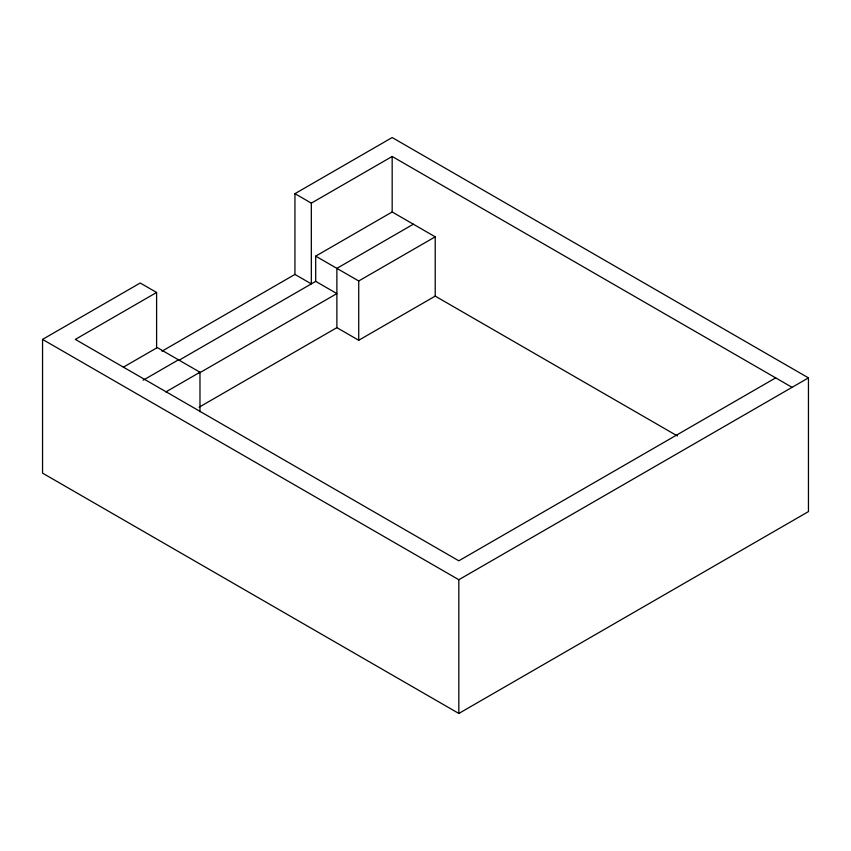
<?xml version="1.0" encoding="UTF-8"?>
<svg xmlns="http://www.w3.org/2000/svg" width="851" height="851" viewBox="0 0 851 851"><rect width="100%" height="100%" fill="white"/><g stroke="black" fill="none" stroke-linecap="round" stroke-linejoin="round"><path stroke-width="1.28" d="M161.988 351.186L294.935 274.426L294.935 193.677L392.173 137.543L808.45 377.876L808.45 511.6L458.827 713.457L42.55 473.124L42.55 339.4L140.213 283.011L156.605 292.467L156.605 347.985M156.605 292.467L75.324 339.4L458.827 560.809L775.676 377.876M294.935 193.677L311.328 203.144L392.173 156.467L792.058 387.333M123.406 367.153L157.286 347.591L199.974 372.238L199.974 411.767M179.125 360.207L315.7 281.362L315.7 256.13L392.173 211.973L435.212 236.823L435.212 296.116L677.428 435.957M143.181 380.195L178.465 359.824M413.363 224.207L336.879 268.363L336.879 327.656L199.134 407.193M165.828 391.96L199.974 372.238M199.134 373.121L336.879 293.595L315.7 281.362M315.7 256.13L358.728 280.979L435.212 236.823M336.879 327.656L358.728 340.272L435.212 296.116M42.55 339.4L458.827 579.733L808.45 377.876M294.935 274.426L311.328 283.883L311.328 203.144M458.827 579.733L458.827 713.457M392.173 156.467L392.173 211.973M358.728 280.979L358.728 340.272"/></g></svg>
